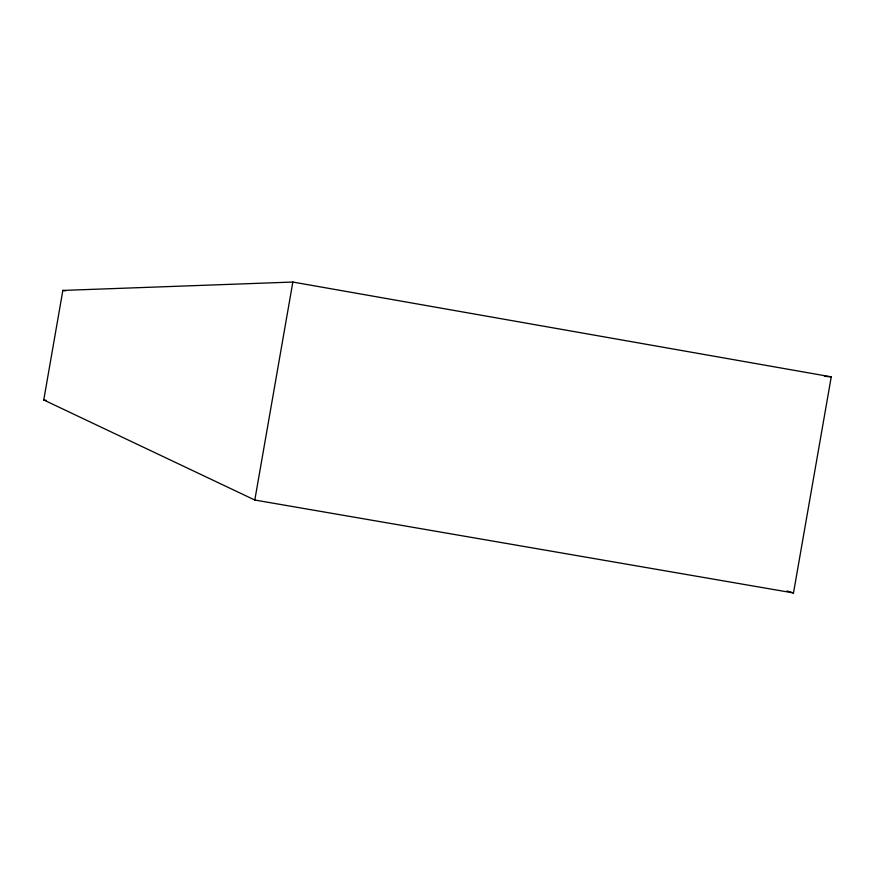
<?xml version="1.0" encoding="UTF-8"?>
<svg xmlns="http://www.w3.org/2000/svg" width="875" height="875" viewBox="0 0 875 875"><rect width="100%" height="100%" fill="white"/><g stroke="black" fill="none" stroke-linecap="round" stroke-linejoin="round"><path stroke-width="1.31" d="M43.75 399.963L62.858 290.423L292.852 282.045L831.25 376.852L793.494 592.955L254.811 500.03L43.75 399.963L46.441 400.433M254.811 500.03L292.852 282.045M824.436 376.316L831.25 376.852M62.858 290.423L65.548 290.894M786.964 590.964L793.494 592.955"/></g></svg>
